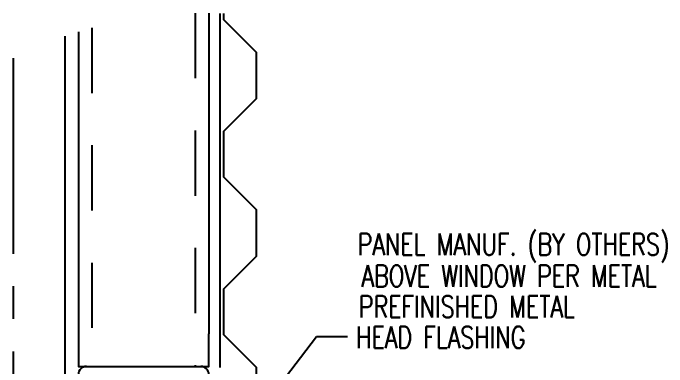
# Model space of a CAD drawing. Header units: inches. Extents: x 0 to 10293, y 0 to 4182.
# Drawn here: x 521.52 to 551.56, y 4116.79 to 4133.07 of the extents above; entities that cross this region are included whole.
import ezdxf

# ---------------------------------------------------------------- set-up
doc = ezdxf.new("R2010")
doc.units = ezdxf.units.IN
doc.header["$LTSCALE"] = 48
doc.header["$MEASUREMENT"] = 0
doc.linetypes.add('CENTER2', pattern=[1.125, 0.75, -0.125, 0.125, -0.125])
doc.linetypes.add('HIDDEN3', pattern=[0.1125, 0.0625, -0.05])
doc.layers.add('HEAVY', color=5, linetype='Continuous')
doc.styles.add('Arch-Dim', font='romans.shx', dxfattribs={"width": 0.75})
doc.styles.add('NOTATION', font='romans.shx', dxfattribs={"width": 0.75})
doc.dimstyles.new('Aec-Arch-I-96', dxfattribs={"dimscale": 96, "dimtxt": 0.09375, "dimasz": 0.0625, "dimexe": 0.0625, "dimexo": 0.0625, "dimgap": 0.03125, "dimtad": 1, "dimdec": 4, "dimzin": 3, "dimdsep": 46, "dimlunit": 4, "dimtxsty": 'Arch-Dim', "dimblk": 'ARCHTICK', "dimcen": 0.09375, "dimazin": 2, "dimtfac": 0.75, "dimtdec": 4, "dimtix": 1, "dimtmove": 2, "dimatfit": 2, "dimfxl": 0, "dimtolj": 1, "dimtzin": 0, "dimarcsym": 0})

# ---------------------------------------------------------------- blocks, each defined once
blk = doc.blocks.new('6Runner')
at = {"layer": 'HEAVY', "flags": 128}
blk.add_lwpolyline([(0, 1.5), (0, 0), (6, 0), (6, 1.5)], dxfattribs=at)
blk = doc.blocks.new('_ArchTick')
at = {"color": 0, "linetype": 'ByBlock', "const_width": 0.15}
blk.add_lwpolyline([(-0.5, -0.5), (0.5, 0.5)], dxfattribs=at)

msp = doc.modelspace()

# ---------------------------------------------------------------- linework, layer by layer
at = {"linetype": 'HIDDEN3'}
for p, q in [((529.89122, 4133.07202), (529.89122, 4116.81907)), ((525.14122, 4132.38994), (525.14122, 4116.81907))]:
    msp.add_line(p, q, dxfattribs=at)
for p, q in [((530.51622, 4133.07402), (530.51622, 4118.31907)), ((531.01622, 4133.06119), (531.01622, 4116.7672)), ((524.51622, 4132.2084), (524.51622, 4118.31907)), ((523.89122, 4132.00387), (523.89122, 4108.19407))]:
    msp.add_line(p, q)
at = {"linetype": 'CENTER2', "ltscale": 0.25}
msp.add_line((521.51622, 4131.00175), (521.51622, 4095.1498), dxfattribs=at)
at = {"linetype": 'Continuous'}
msp.add_line((524.89122, 4116.81907), (530.14122, 4116.81907), dxfattribs=at)
msp.add_lwpolyline([(532.70372, 4114.6422), (532.70372, 4115.7047), (532.70372, 4116.7672), (531.20372, 4118.2672), (531.20372, 4120.3922), (532.70372, 4121.8922), (532.70372, 4122.9547), (532.70372, 4124.0172), (531.20372, 4125.5172), (531.20372, 4127.6422), (532.70372, 4129.1422), (532.70372, 4130.2047), (532.70372, 4131.2672), (531.20372, 4132.7672), (531.20372, 4133.05307)])
for centre, start, end in [((524.89122, 4116.44407), 90, 180), ((530.14122, 4116.44407), 0, 90)]:
    msp.add_arc(centre, 0.375, start, end, dxfattribs=at)

# ---------------------------------------------------------------- block references
msp.add_blockref('6Runner', (524.51622, 4116.81907))

# ---------------------------------------------------------------- texts
at = {"style": 'NOTATION', "width": 0.75}
for s, p in [('PANEL MANUF. (BY OTHERS)', (537.35649, 4121.92928)), ('ABOVE WINDOW PER METAL', (537.53073, 4120.47864)), ('PREFINISHED METAL', (537.40693, 4119.06615)), ('HEAD FLASHING', (537.28313, 4117.65364))]:
    msp.add_text(s, height=1, dxfattribs=at).set_placement(p)

# ---------------------------------------------------------------- leaders
msp.add_leader([(532.68122, 4114.56362), (535.45387, 4118.19106), (536.8824, 4118.19106)], dimstyle='Aec-Arch-I-96', override={"dimscale": 8, "dimtxt": 0.125})

doc.saveas('drawing.dxf')
